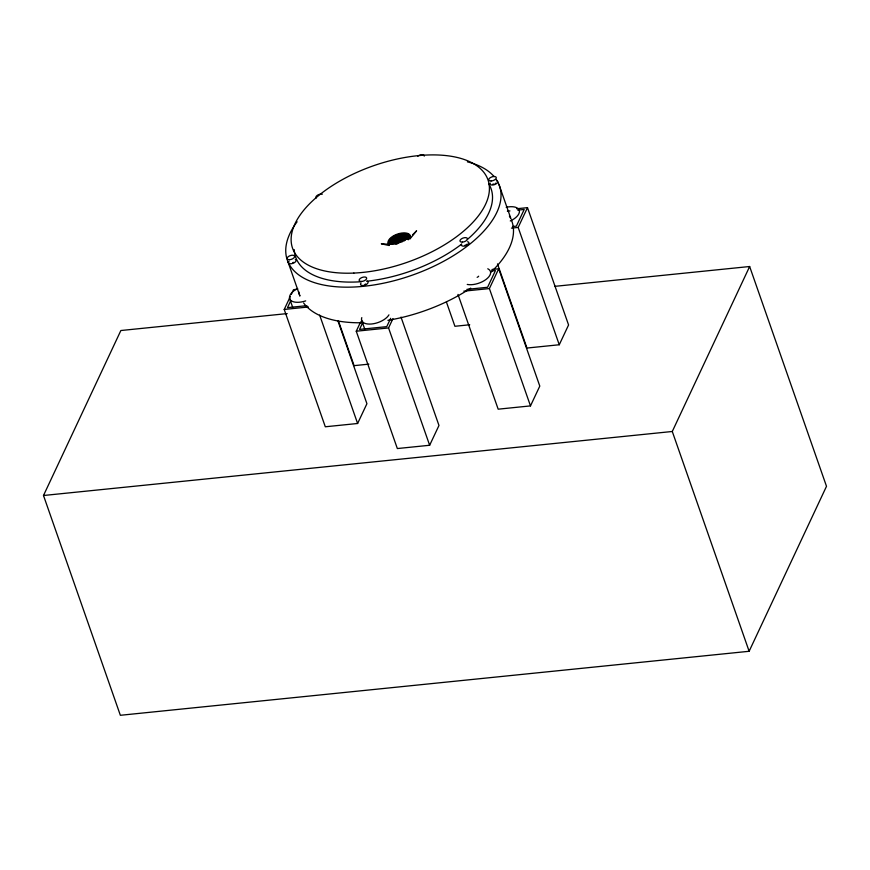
<?xml version="1.0" encoding="UTF-8"?>
<svg xmlns="http://www.w3.org/2000/svg" width="870" height="870" viewBox="0 0 870 870"><rect width="100%" height="100%" fill="white"/><g stroke="black" fill="none" stroke-linecap="round" stroke-linejoin="round"><path stroke-width="1.3" d="M554.919 286.339L749.646 266.514L826.5 486.308L749.135 651.282L120.354 715.292L43.5 495.498L120.865 330.524L287.187 313.591M749.135 651.282L672.282 431.487L749.646 266.514M337.897 320.812L366.922 403.702L357.613 423.494L325.304 426.778L284.218 309.448L290.243 296.648M291.341 294.321L293.527 289.666L297.573 289.253M290.863 300.487L287.491 307.632L306.936 305.653M401.005 317.071L438.969 425.474L429.649 445.266L397.34 448.55L356.254 331.22L360.637 321.911M362.899 322.259L359.538 329.404L386.748 326.642L390.673 318.3M429.649 445.266L388.564 327.936L392.946 318.627M497.477 263.882L526.959 348.043L559.258 344.759L518.172 227.429L527.492 207.647L516.726 208.746M457.979 294.408L498.173 409.183L530.482 405.898L489.397 288.568L498.706 268.776L491.974 269.472M530.482 405.898L539.791 386.106L498.706 268.776M559.258 344.759L568.578 324.967L527.492 207.647M409.77 239.185L416.589 230.811L412.5 234.889M507.362 211.182L509.95 210.91M517.726 210.127L524.208 209.463L516.356 226.135L512.473 226.526M511.44 228.114L518.172 227.429M491.539 270.994L495.432 270.603L487.581 287.274L466.842 289.384M284.218 309.448L308.448 306.99M463.819 291.167L489.397 288.568M356.254 331.22L388.564 327.936M469.713 324.771L454.912 326.283L446.43 302.042M368.891 364.138L354.09 365.65L338.452 321.008M43.5 495.498L672.282 431.487M387.4 244.176L381.321 243.817L389.173 245.525M498.967 184.494L510.984 218.827M361.572 320.073L364.704 329.012M319.649 315.092L357.613 423.494M287.807 261.402L299.824 295.735M289.525 298.301L292.657 307.251M487.776 268.776A14.79 7.308 -19.3 0 1 486.178 279.335A14.79 7.308 -19.3 0 1 467.255 284.436M467.136 244.078A2.469 1.218 -19.3 0 1 466.701 244.47M465.983 244.883A2.469 1.218 -19.3 0 1 464.993 245.22M467.603 241.74A3.948 1.947 -19.3 0 1 468.234 244.285A3.948 1.947 -19.3 0 1 463.275 246.156A3.948 1.947 -19.3 0 1 461.698 243.959M478.663 276.203A2.469 1.218 -19.3 0 1 477.151 277.323M506.199 207.288A14.79 7.308 -19.3 0 1 519.27 210.42A14.79 7.308 -19.3 0 1 510.277 220.98M495.715 183.146A2.469 1.218 -19.3 0 1 495.487 183.331M494.106 183.994A2.469 1.218 -19.3 0 1 492.801 184.179M496.389 180.601A3.948 1.947 -19.3 0 1 497.118 183.048A3.948 1.947 -19.3 0 1 492.376 185.027A3.948 1.947 -19.3 0 1 490.299 183.146M316.212 198.066A3.948 1.947 -19.3 0 1 317.474 195.228A3.948 1.947 -19.3 0 1 322.302 194.206M305.696 300.879A14.79 7.308 -19.3 0 1 290.047 299.541A14.79 7.308 -19.3 0 1 297.671 288.481M293.418 262.327A2.469 1.218 -19.3 0 1 292.788 262.62M295.289 259.51A3.948 1.947 -19.3 0 1 294.963 262.251A3.948 1.947 -19.3 0 1 290.036 263.719A3.948 1.947 -19.3 0 1 288.96 261.402M417.785 156.219A3.948 1.947 -19.3 0 1 422.015 154.708A3.948 1.947 -19.3 0 1 424.234 156.132M388.944 314.853A14.79 7.308 -19.3 0 1 371.729 323.977A14.79 7.308 -19.3 0 1 361.8 317.615M365.607 284.012A2.469 1.218 -19.3 0 1 364.998 284.327M366.781 281.108A3.948 1.947 -19.3 0 1 367.357 283.707A3.948 1.947 -19.3 0 1 362.29 285.512A3.948 1.947 -19.3 0 1 360.996 283.163M388.977 244.796A11.778 5.818 -19.3 0 1 397.166 234.171A11.778 5.818 -19.3 0 1 410.477 237.129M389.216 244.764A11.343 5.601 -19.3 0 1 398.166 234.585A11.343 5.601 -19.3 0 1 410.151 238.119M389.336 244.405A10.918 5.394 -19.3 0 1 398.384 235.259A10.918 5.394 -19.3 0 1 410.009 237.836M389.673 244.013A10.516 5.187 -19.3 0 1 398.949 235.813A10.516 5.187 -19.3 0 1 409.748 238.032M390.217 244.372A10.125 5.002 -19.3 0 1 398.449 236.694A10.125 5.002 -19.3 0 1 409.335 237.923M390.728 244.024A9.744 4.807 -19.3 0 1 398.667 237.347A9.744 4.807 -19.3 0 1 408.769 237.934M391.304 244.057A9.374 4.633 -19.3 0 1 398.884 237.988A9.374 4.633 -19.3 0 1 408.356 238.304M391.913 244.111A9.026 4.459 -19.3 0 1 399.711 238.434A9.026 4.459 -19.3 0 1 408.465 239.174M392.533 244.187A8.7 4.296 -19.3 0 1 400.2 238.978A8.7 4.296 -19.3 0 1 408.324 239.783M393.381 243.948A8.374 4.143 -19.3 0 1 406.736 239.446M394.056 244.089A8.08 3.991 -19.3 0 1 405.474 239.794M395.045 243.937A7.786 3.85 -19.3 0 1 405.028 240.37M395.741 244.144A7.515 3.708 -19.3 0 1 404.158 240.968M396.785 244.1A7.254 3.578 -19.3 0 1 402.321 241.784M488.864 184.027A103.519 51.134 -19.3 0 1 467.31 239.522M461.307 244.383A103.519 51.134 -19.3 0 1 367.14 281.184M361.05 281.728A103.519 51.134 -19.3 0 1 294.256 249.636M496.281 179.47A112.393 55.517 -19.3 0 1 384.486 283A112.393 55.517 -19.3 0 1 297.105 221.774M467.386 161.842A112.393 55.517 -19.3 0 1 494.138 176.632M511.429 220.099A112.393 55.517 -19.3 0 1 491.05 272.082M470.713 288.133A112.393 55.517 -19.3 0 1 387.9 320.312M362.877 322.737A112.393 55.517 -19.3 0 1 303.63 302.999M299.867 295.963A112.393 55.517 -19.3 0 1 298.693 291.667M509.374 216.043A112.393 55.517 -19.3 0 1 510.483 218.033M462.34 242.11A3.948 1.947 -19.3 0 0 467.462 238.608A3.948 1.947 -19.3 0 0 461.383 238.88A3.948 1.947 -19.3 0 0 462.34 242.11M491.126 180.982A3.948 1.947 -19.3 0 0 496.248 177.469A3.948 1.947 -19.3 0 0 490.158 177.741A3.948 1.947 -19.3 0 0 491.126 180.982M289.482 259.717A3.948 1.947 -19.3 0 0 294.604 256.204A3.948 1.947 -19.3 0 0 288.514 256.476A3.948 1.947 -19.3 0 0 289.482 259.717M361.518 281.478A3.948 1.947 -19.3 0 0 366.64 277.976A3.948 1.947 -19.3 0 0 360.55 278.248A3.948 1.947 -19.3 0 0 361.518 281.478M353.862 273.071A103.519 51.134 -19.3 0 0 488.342 180.993A103.519 51.134 -19.3 0 0 328.599 188.105A103.519 51.134 -19.3 0 0 353.862 273.071"/></g></svg>
